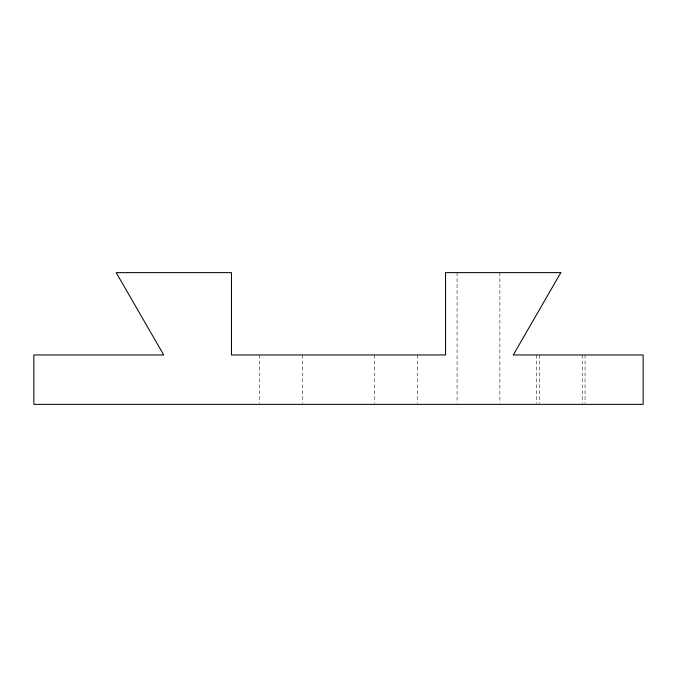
<?xml version="1.0" encoding="UTF-8"?>
<svg xmlns="http://www.w3.org/2000/svg" width="677" height="677" viewBox="0 0 677 677"><rect width="100%" height="100%" fill="white"/><g stroke="black" fill="none" stroke-linecap="round" stroke-linejoin="round"><path stroke-width="0.51" stroke-dasharray="3.38 2.54" d="M585.046 354.968L585.046 403.323M582.22 354.968L582.22 403.323M539.408 354.968L539.408 403.323M536.573 354.968L536.573 403.323M499.88 272.628L499.88 403.314M457.068 272.628L457.068 403.314M417.548 354.968L417.548 403.323M374.728 354.968L374.728 403.323M302.272 354.968L302.272 403.323M259.452 354.968L259.452 403.323"/><path stroke-width="1.02" d="M560.81 272.628L513.276 354.968L643.15 354.968L643.15 404.372L33.85 404.372L33.85 354.968L163.724 354.968L116.19 272.628L231.458 272.628L231.458 354.968L445.542 354.968L445.542 272.628L560.81 272.628"/></g></svg>
